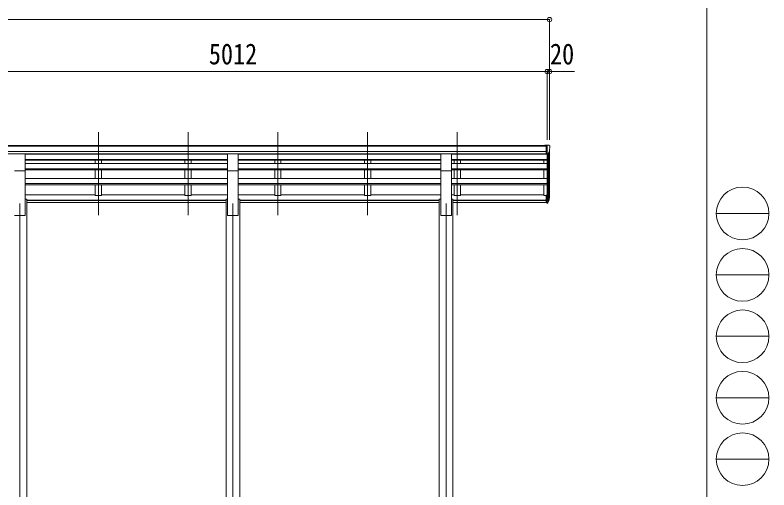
# Model space of a CAD drawing. Units: millimetres at full size, sheet at 1:35. Extents: x -9783 to 9892, y -6828 to 6752.
# Drawn here: x 3877 to 9892, y -3468 to 319 of the extents above; entities that cross this region are included whole.
import ezdxf
from ezdxf.enums import TextEntityAlignment as Align

# ---------------------------------------------------------------- set-up
doc = ezdxf.new("R2010")
doc.units = ezdxf.units.MM
doc.header["$LTSCALE"] = 35
doc.header["$PDMODE"] = 32
doc.header["$PDSIZE"] = 35
for name, color, linetype, lineweight in [('0-1_本体', 4, 'Continuous', 9), ('0-2_部品', 7, 'Continuous', 9), ('0-8_PARTS2', 2, 'Continuous', 9), ('0-A_寸法', 6, 'Continuous', 9), ('F-0_240', 7, 'Continuous', 9)]:
    doc.layers.add(name, color=color, linetype=linetype, lineweight=lineweight)
doc.styles.add('ＭＳ ゴシック', font='')
doc.styles.get('ＭＳ ゴシック').set_extended_font_data('MS Gothic')

msp = doc.modelspace()

# ---------------------------------------------------------------- linework, layer by layer
at = {"layer": '0-1_本体'}
for p, q in [((8114.67, -720.16), (3125.67, -720.16)), ((8114.67, -769.04), (3115.67, -769.04)), ((8114.67, -725.52), (3125.67, -725.52)), ((8136.88, -775.13), (8136.88, -1144.84)), ((8141.17, -1120.57), (8141.17, -756.33)), ((8114.67, -786.71), (3115.67, -786.71)), ((5572.67, -789.08), (3957.67, -789.08)), ((5572.67, -791.6), (3957.67, -791.6)), ((5572.67, -833.63), (3957.67, -833.63)), ((5572.67, -835.32), (3957.67, -835.32)), ((5572.67, -838.91), (3957.67, -838.91)), ((4516.17, -789.08), (4516.17, -791.6)), ((4516.17, -838.91), (4516.17, -866.01)), ((4566.17, -789.08), (4566.17, -791.6)), ((4566.17, -838.91), (4566.17, -866.01)), ((5232.17, -789.08), (5232.17, -791.6)), ((5232.17, -838.91), (5232.17, -866.01)), ((5282.17, -789.08), (5282.17, -791.6)), ((5282.17, -838.91), (5282.17, -866.01)), ((7272.67, -789.08), (5657.67, -789.08)), ((7272.67, -791.6), (5657.67, -791.6)), ((7272.67, -833.63), (5657.67, -833.63)), ((7272.67, -835.32), (5657.67, -835.32)), ((7272.67, -838.91), (5657.67, -838.91)), ((5948.17, -789.08), (5948.17, -791.6)), ((5948.17, -838.91), (5948.17, -866.01)), ((5998.17, -789.08), (5998.17, -791.6)), ((5998.17, -838.91), (5998.17, -866.01)), ((6664.17, -789.08), (6664.17, -791.6)), ((6664.17, -838.91), (6664.17, -866.01)), ((6714.17, -789.08), (6714.17, -791.6)), ((6714.17, -838.91), (6714.17, -866.01)), ((7357.67, -789.08), (8114.67, -789.08)), ((8121.17, -791.6), (7357.67, -791.6)), ((8121.17, -833.63), (7357.67, -833.63)), ((8121.17, -835.32), (7357.67, -835.32)), ((8121.17, -838.91), (7357.67, -838.91)), ((7380.17, -789.08), (7380.17, -791.6)), ((7380.17, -838.91), (7380.17, -866.01)), ((7430.17, -789.08), (7430.17, -791.6)), ((7430.17, -838.91), (7430.17, -866.01)), ((8096.17, -866.01), (8096.17, -838.91)), ((8121.17, -790.96), (8121.17, -1118.4)), ((8127.17, -790.48), (8127.17, -1162.84)), ((5572.67, -866.01), (3957.67, -866.01)), ((7272.67, -866.01), (5657.67, -866.01)), ((8121.17, -866.01), (7357.67, -866.01)), ((5572.67, -906.63), (3957.67, -906.63)), ((5572.67, -908.32), (3957.67, -908.32)), ((5572.67, -915.11), (3957.67, -915.11)), ((3957.67, -1279.84), (3957.67, -921.83)), ((4516.17, -915.11), (4516.17, -984.49)), ((4566.17, -915.11), (4566.17, -984.49)), ((5232.17, -915.11), (5232.17, -984.49)), ((5282.17, -915.11), (5282.17, -984.49)), ((5572.67, -1279.84), (5572.67, -921.83)), ((7272.67, -906.63), (5657.67, -906.63)), ((7272.67, -908.32), (5657.67, -908.32)), ((7272.67, -915.11), (5657.67, -915.11)), ((5657.67, -1279.84), (5657.67, -921.83)), ((5948.17, -915.11), (5948.17, -984.49)), ((5998.17, -915.11), (5998.17, -984.49)), ((6664.17, -915.11), (6664.17, -984.49)), ((6714.17, -915.11), (6714.17, -984.49)), ((7272.67, -1279.84), (7272.67, -921.83)), ((8121.17, -906.63), (7357.67, -906.63)), ((8121.17, -908.32), (7357.67, -908.32)), ((8121.17, -915.11), (7357.67, -915.11)), ((7357.67, -1279.84), (7357.67, -921.83)), ((7380.17, -915.11), (7380.17, -984.49)), ((7430.17, -915.11), (7430.17, -984.49)), ((8096.17, -984.49), (8096.17, -915.11)), ((5572.67, -984.49), (3957.67, -984.49)), ((7272.67, -984.49), (5657.67, -984.49)), ((8121.17, -984.49), (7357.67, -984.49)), ((5572.67, -1023.63), (3957.67, -1023.63)), ((5572.67, -1025.3), (3957.67, -1025.3)), ((5572.67, -1034.94), (3957.67, -1034.94)), ((4566.17, -1034.94), (4566.17, -1119.23)), ((5282.17, -1034.94), (5282.17, -1119.23)), ((7272.67, -1023.63), (5657.67, -1023.63)), ((7272.67, -1025.3), (5657.67, -1025.3)), ((7272.67, -1034.94), (5657.67, -1034.94)), ((5998.17, -1034.94), (5998.17, -1119.23)), ((6714.17, -1034.94), (6714.17, -1119.23)), ((8121.17, -1023.63), (7357.67, -1023.63)), ((8121.17, -1025.3), (7357.67, -1025.3)), ((8121.17, -1034.94), (7357.67, -1034.94)), ((7430.17, -1034.94), (7430.17, -1119.23)), ((8096.17, -1119.23), (8096.17, -1034.94)), ((4516.17, -1114.01), (3957.67, -1114.01)), ((5232.17, -1114.01), (4566.17, -1114.01)), ((5572.67, -1114.43), (5282.17, -1114.43)), ((5948.17, -1114.01), (5657.67, -1114.01)), ((6664.17, -1114.01), (5998.17, -1114.01)), ((7272.67, -1114.01), (6714.17, -1114.01)), ((7380.17, -1114.01), (7357.67, -1114.01)), ((8096.17, -1114.01), (7430.17, -1114.01)), ((8114.67, -1119.23), (8096.17, -1119.23)), ((3970.17, -1149.84), (3957.67, -1149.84)), ((3970.17, -1149.84), (3970.17, -4329.83)), ((5560.17, -1158.31), (3970.17, -1158.31)), ((5560.17, -1159.7), (3970.17, -1159.7)), ((5560.17, -1176.87), (3970.17, -1176.87)), ((5572.67, -1149.84), (5560.17, -1149.84)), ((5560.17, -1149.84), (5560.17, -4329.83)), ((5670.17, -1149.84), (5657.67, -1149.84)), ((5670.17, -1149.84), (5670.17, -4329.83)), ((7260.17, -1158.31), (5670.17, -1158.31)), ((7260.17, -1159.7), (5670.17, -1159.7)), ((7260.17, -1176.87), (5670.17, -1176.87)), ((7272.67, -1149.84), (7260.17, -1149.84)), ((7260.17, -1149.84), (7260.17, -4329.83)), ((7370.17, -1149.84), (7357.67, -1149.84)), ((7370.17, -1149.84), (7370.17, -4329.83)), ((8114.67, -1158.31), (7370.17, -1158.31)), ((8114.67, -1159.7), (7370.17, -1159.7)), ((8114.67, -1176.87), (7370.17, -1176.87)), ((3957.67, -1279.84), (3872.67, -1279.84)), ((5657.67, -1279.84), (5572.67, -1279.84)), ((7357.67, -1279.84), (7272.67, -1279.84))]:
    msp.add_line(p, q, dxfattribs=at)
for points in [[(4516.17, -1034.94), (4516.17, -1119.23), (4566.17, -1119.23)], [(5232.17, -1034.94), (5232.17, -1119.23), (5282.17, -1119.23)], [(5948.17, -1034.94), (5948.17, -1119.23), (5998.17, -1119.23)], [(6664.17, -1034.94), (6664.17, -1119.23), (6714.17, -1119.23)], [(7380.17, -1034.94), (7380.17, -1119.23), (7430.17, -1119.23)]]:
    msp.add_lwpolyline(points, dxfattribs=at)
at = {"layer": '0-2_部品'}
for p, q in [((8114.67, -717.97), (8104.67, -718.06)), ((8104.67, -720.16), (8104.67, -718.06)), ((8114.67, -789.96), (8114.67, -717.97)), ((8133.17, -717.97), (8114.67, -717.97)), ((8121.17, -790.96), (8121.17, -717.97)), ((8133.17, -717.97), (8135.5, -718.12)), ((8136.26, -718.54), (8140.32, -724.35)), ((8128.79, -789.14), (8138.07, -773.08)), ((8143.17, -727.34), (8143.17, -727.97)), ((3957.67, -787.84), (3872.67, -787.84)), ((3957.67, -921.99), (3957.67, -787.84)), ((5657.67, -787.84), (5572.67, -787.84)), ((5572.67, -921.99), (5572.67, -787.84)), ((5657.67, -921.99), (5657.67, -787.84)), ((7357.67, -787.84), (7272.67, -787.84)), ((7272.67, -921.99), (7272.67, -787.84)), ((7357.67, -921.99), (7357.67, -787.84)), ((8114.67, -789.96), (8121.17, -789.96)), ((8121.17, -790.96), (8126.38, -790.64)), ((3957.67, -921.99), (3872.67, -921.99)), ((5657.67, -921.99), (5572.67, -921.99)), ((7357.67, -921.99), (7272.67, -921.99)), ((8114.67, -1118.4), (8114.67, -1179.46)), ((8114.67, -1118.4), (8121.17, -1118.4)), ((8121.17, -1118.4), (8121.17, -1180.28)), ((8114.67, -1156.71), (8121.17, -1156.71)), ((8114.67, -1162.11), (8121.17, -1162.11)), ((8114.67, -1179.46), (8121.17, -1179.46)), ((8121.17, -1163.11), (8126.3, -1163.11)), ((8121.17, -1165.11), (8126.01, -1165.11)), ((8121.17, -1180.28), (8126.01, -1180.28)), ((8127.6, -1162.36), (8137.35, -1143.95)), ((8138.77, -1144.44), (8128.61, -1163.61)), ((8136.19, -1161.3), (8128.61, -1178.78))]:
    msp.add_line(p, q, dxfattribs=at)
for centre, radius, start, end in [((8135.44, -719.11), 1, 35, 86.5), ((7941.17, -727.97), 202, 347.09739, 0), ((8140.17, -727.34), 3, 0, 87), ((8126.19, -787.64), 3, 273.5, 330), ((8007.95, -1125.22), 133.22, 344.28698, 356.72013), ((8053.22, -1117.99), 88.05, 342.78929, 2.77608), ((8052.51, -1122.27), 89.07, 345.58812, 5.50424), ((8126.01, -1162.11), 3, 270, 330), ((8126.01, -1177.28), 3, 270, 330), ((8126.3, -1161.61), 1.5, 270, 330)]:
    msp.add_arc(centre, radius, start, end, dxfattribs=at)
at = {"layer": '0-8_PARTS2'}
for p, q in [((4541.17, -1277.49), (4541.17, -614.97)), ((5257.17, -1277.49), (5257.17, -614.97)), ((5973.17, -1277.49), (5973.17, -614.97)), ((6689.17, -1277.49), (6689.17, -614.97)), ((7405.17, -1277.49), (7405.17, -614.97)), ((3915.17, -1183.7), (3915.17, -4429.83)), ((5615.17, -1183.7), (5615.17, -4429.83)), ((7315.17, -1183.7), (7315.17, -4429.83))]:
    msp.add_line(p, q, dxfattribs=at)
at = {"layer": '0-A_寸法'}
for p, q in [((-1922.83, 282.97), (8141.17, 282.97)), ((8141.17, 282.97), (8141.17, -131.48)), ((8121.17, -131.48), (3109.17, -131.48)), ((8121.17, -131.48), (8121.17, -677.1)), ((8121.17, -131.48), (8121.17, -677.1)), ((8121.17, -131.48), (8141.17, -131.48)), ((8141.17, -131.48), (8141.17, -677.1)), ((8141.17, -131.48), (8341.17, -131.48))]:
    msp.add_line(p, q, dxfattribs=at)
for p in [(8141.17, 282.97), (8121.17, -131.48), (8141.17, -131.48)]:
    msp.add_point(p, dxfattribs=at)
at = {"layer": 'F-0_240', "color": 5}
msp.add_line((9396.97, 6751.9), (9396.97, -6828.1), dxfattribs=at)
at = {"layer": 'F-0_240', "color": 4}
for p, q in [((9471.77, -1263.1), (9891.77, -1263.1)), ((9471.77, -1753.1), (9891.77, -1753.1)), ((9471.77, -2243.1), (9891.77, -2243.1)), ((9471.77, -2733.1), (9891.77, -2733.1)), ((9471.77, -3223.1), (9891.77, -3223.1))]:
    msp.add_line(p, q, dxfattribs=at)
for centre in [(9681.77, -1263.1), (9681.77, -1753.1), (9681.77, -2243.1), (9681.77, -2733.1), (9681.77, -3223.1)]:
    msp.add_circle(centre, 210, dxfattribs=at)

# ---------------------------------------------------------------- texts
at = {"layer": '0-A_寸法', "color": 7, "style": 'ＭＳ ゴシック', "width": 0.85}
for s, p in [('5012', (5422.67, -124.48)), ('20', (8144.92, -124.48))]:
    msp.add_text(s, height=166.8, dxfattribs=at).set_placement(p, align=Align.BOTTOM_LEFT)

doc.saveas('drawing.dxf')
